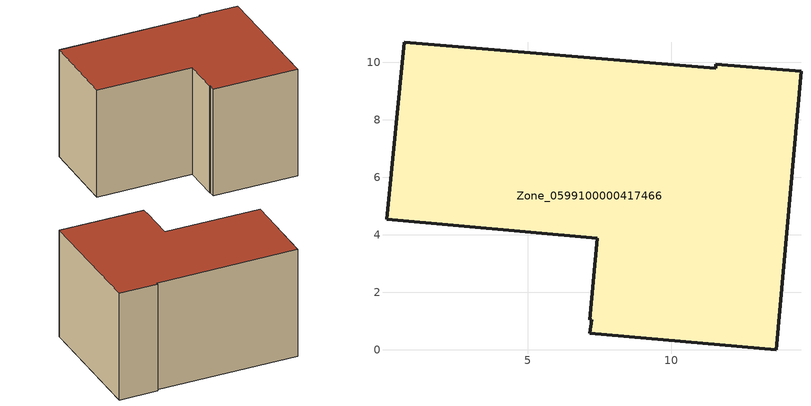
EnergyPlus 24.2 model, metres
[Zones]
Zone_0599100000417466
 floor ground (C_G): 11.55,9.94 14.5,9.69 13.63,0 7.17,0.58 7.22,1.04 7.16,1.05 7.42,3.88 0.09,4.55 0.7,10.71 11.54,9.8 z0
 wall outside (C_F): 14.5,9.69 11.55,9.94 11.54,9.8 0.7,10.71 0.09,4.55 7.42,3.88 7.16,1.05 7.22,1.04 7.17,0.58 13.63,0 14.5,9.69 z0:8.59
 roof outside (C_R): 11.55,9.94 11.54,9.8 0.7,10.71 0.09,4.55 7.42,3.88 7.16,1.05 7.22,1.04 7.17,0.58 13.63,0 14.5,9.69 z8.59
[BUILDING]
Pand.0599100000417466: North Axis=0; Terrain=City; Loads Convergence Tolerance Value=0.04; Temperature Convergence Tolerance Value=0.4; Solar Distribution=FullExterior; Maximum Number of Warmup Days=25; Minimum Number of Warmup Days=1
[Site:Location]
Rotterdam.The.Hague.AP_ZH_NLD Design_Conditions: Latitude=51.96; Longitude=4.45; Time Zone=1; Elevation=-4.5
[SITE:GROUNDTEMPERATURE:BUILDINGSURFACE]
18, 18, 18, 18, 18, 18, 18, 18, 18, 18, 18, 18
[MATERIAL] Thermal Absorptance=0.9; Solar Absorptance=0.7; Visible Absorptance=0.7
Name | Roughness | Thickness | Conductivity | Density | Specific Heat
G.TC.2006-2014 | MediumSmooth | 0.15 | 0.06 | 540 | 1210
F.TC.2006-2014 | Rough | 0.3 | 0.12 | 1920 | 840
R.TC.2006-2014 | MediumRough | 0.2 | 0.08 | 1500 | 1000
[CONSTRUCTION]
C_G: G.TC.2006-2014
C_F: F.TC.2006-2014
C_R: R.TC.2006-2014
[ZONE]
Zone_0599100000417466: Type=1; Multiplier=1; Ceiling Height=Autocalculate; Volume=Autocalculate; Floor Area=autocalculate; Part of Total Floor Area=Yes
[ZONEINFILTRATION:DESIGNFLOWRATE]
Infil_Zone_0599100000417466: Zone or ZoneList or Space or SpaceList=Zone_0599100000417466; Schedule=AlwaysOn; Design Flow Rate Calculation Method=Flow/Area; Flow Rate per Floor Area=0.0015; Constant Term Coefficient=1; Temperature Term Coefficient=0; Velocity Term Coefficient=0; Velocity Squared Term Coefficient=0
[HVACTEMPLATE:ZONE:IDEALLOADSAIRSYSTEM]
Zone_0599100000417466: Maximum Heating Supply Air Temperature=50; Minimum Cooling Supply Air Temperature=13; Maximum Heating Supply Air Humidity Ratio=0.0156; Minimum Cooling Supply Air Humidity Ratio=0.0077; Heating Limit=NoLimit; Cooling Limit=NoLimit; Dehumidification Control Type=ConstantSensibleHeatRatio; Cooling Sensible Heat Ratio=0.7; Dehumidification Setpoint=60; Humidification Control Type=None; Humidification Setpoint=30; Outdoor Air Method=None; Outdoor Air Flow Rate per Person=0.00944; Outdoor Air Flow Rate per Zone Floor Area=0; Outdoor Air Flow Rate per Zone=0; Demand Controlled Ventilation Type=None; Outdoor Air Economizer Type=NoEconomizer; Heat Recovery Type=None; Sensible Heat Recovery Effectiveness=0.7; Latent Heat Recovery Effectiveness=0.65
[ZONECONTROL:THERMOSTAT]
ThermostatControl_Zone_0599100000417466: Zone or ZoneList=Zone_0599100000417466; Control Type Schedule=DualSetpointControlType; Control 1=Thermostat_Zone_0599100000417466; Temperature Difference Between Cutout And Setpoint=0
[THERMOSTATSETPOINT:DUALSETPOINT]
Thermostat_Zone_0599100000417466: Heating Setpoint Temperature Schedule=HeatingSetpoint_Zone_0599100000417466; Cooling Setpoint Temperature Schedule=CoolingSetpoint_Zone_0599100000417466
[SCHEDULE:COMPACT]
HeatingSetpoint_Zone_0599100000417466: Through: 12/31, For: AllDays, Until: 24:00, 21
CoolingSetpoint_Zone_0599100000417466: Through: 12/31, For: AllDays, Until: 24:00, 24
DualSetpointControlType: Through: 12/31, For: AllDays, Until: 24:00, 4
AlwaysOn: Through: 12/31, For: AllDays, Until: 24:00, 1
